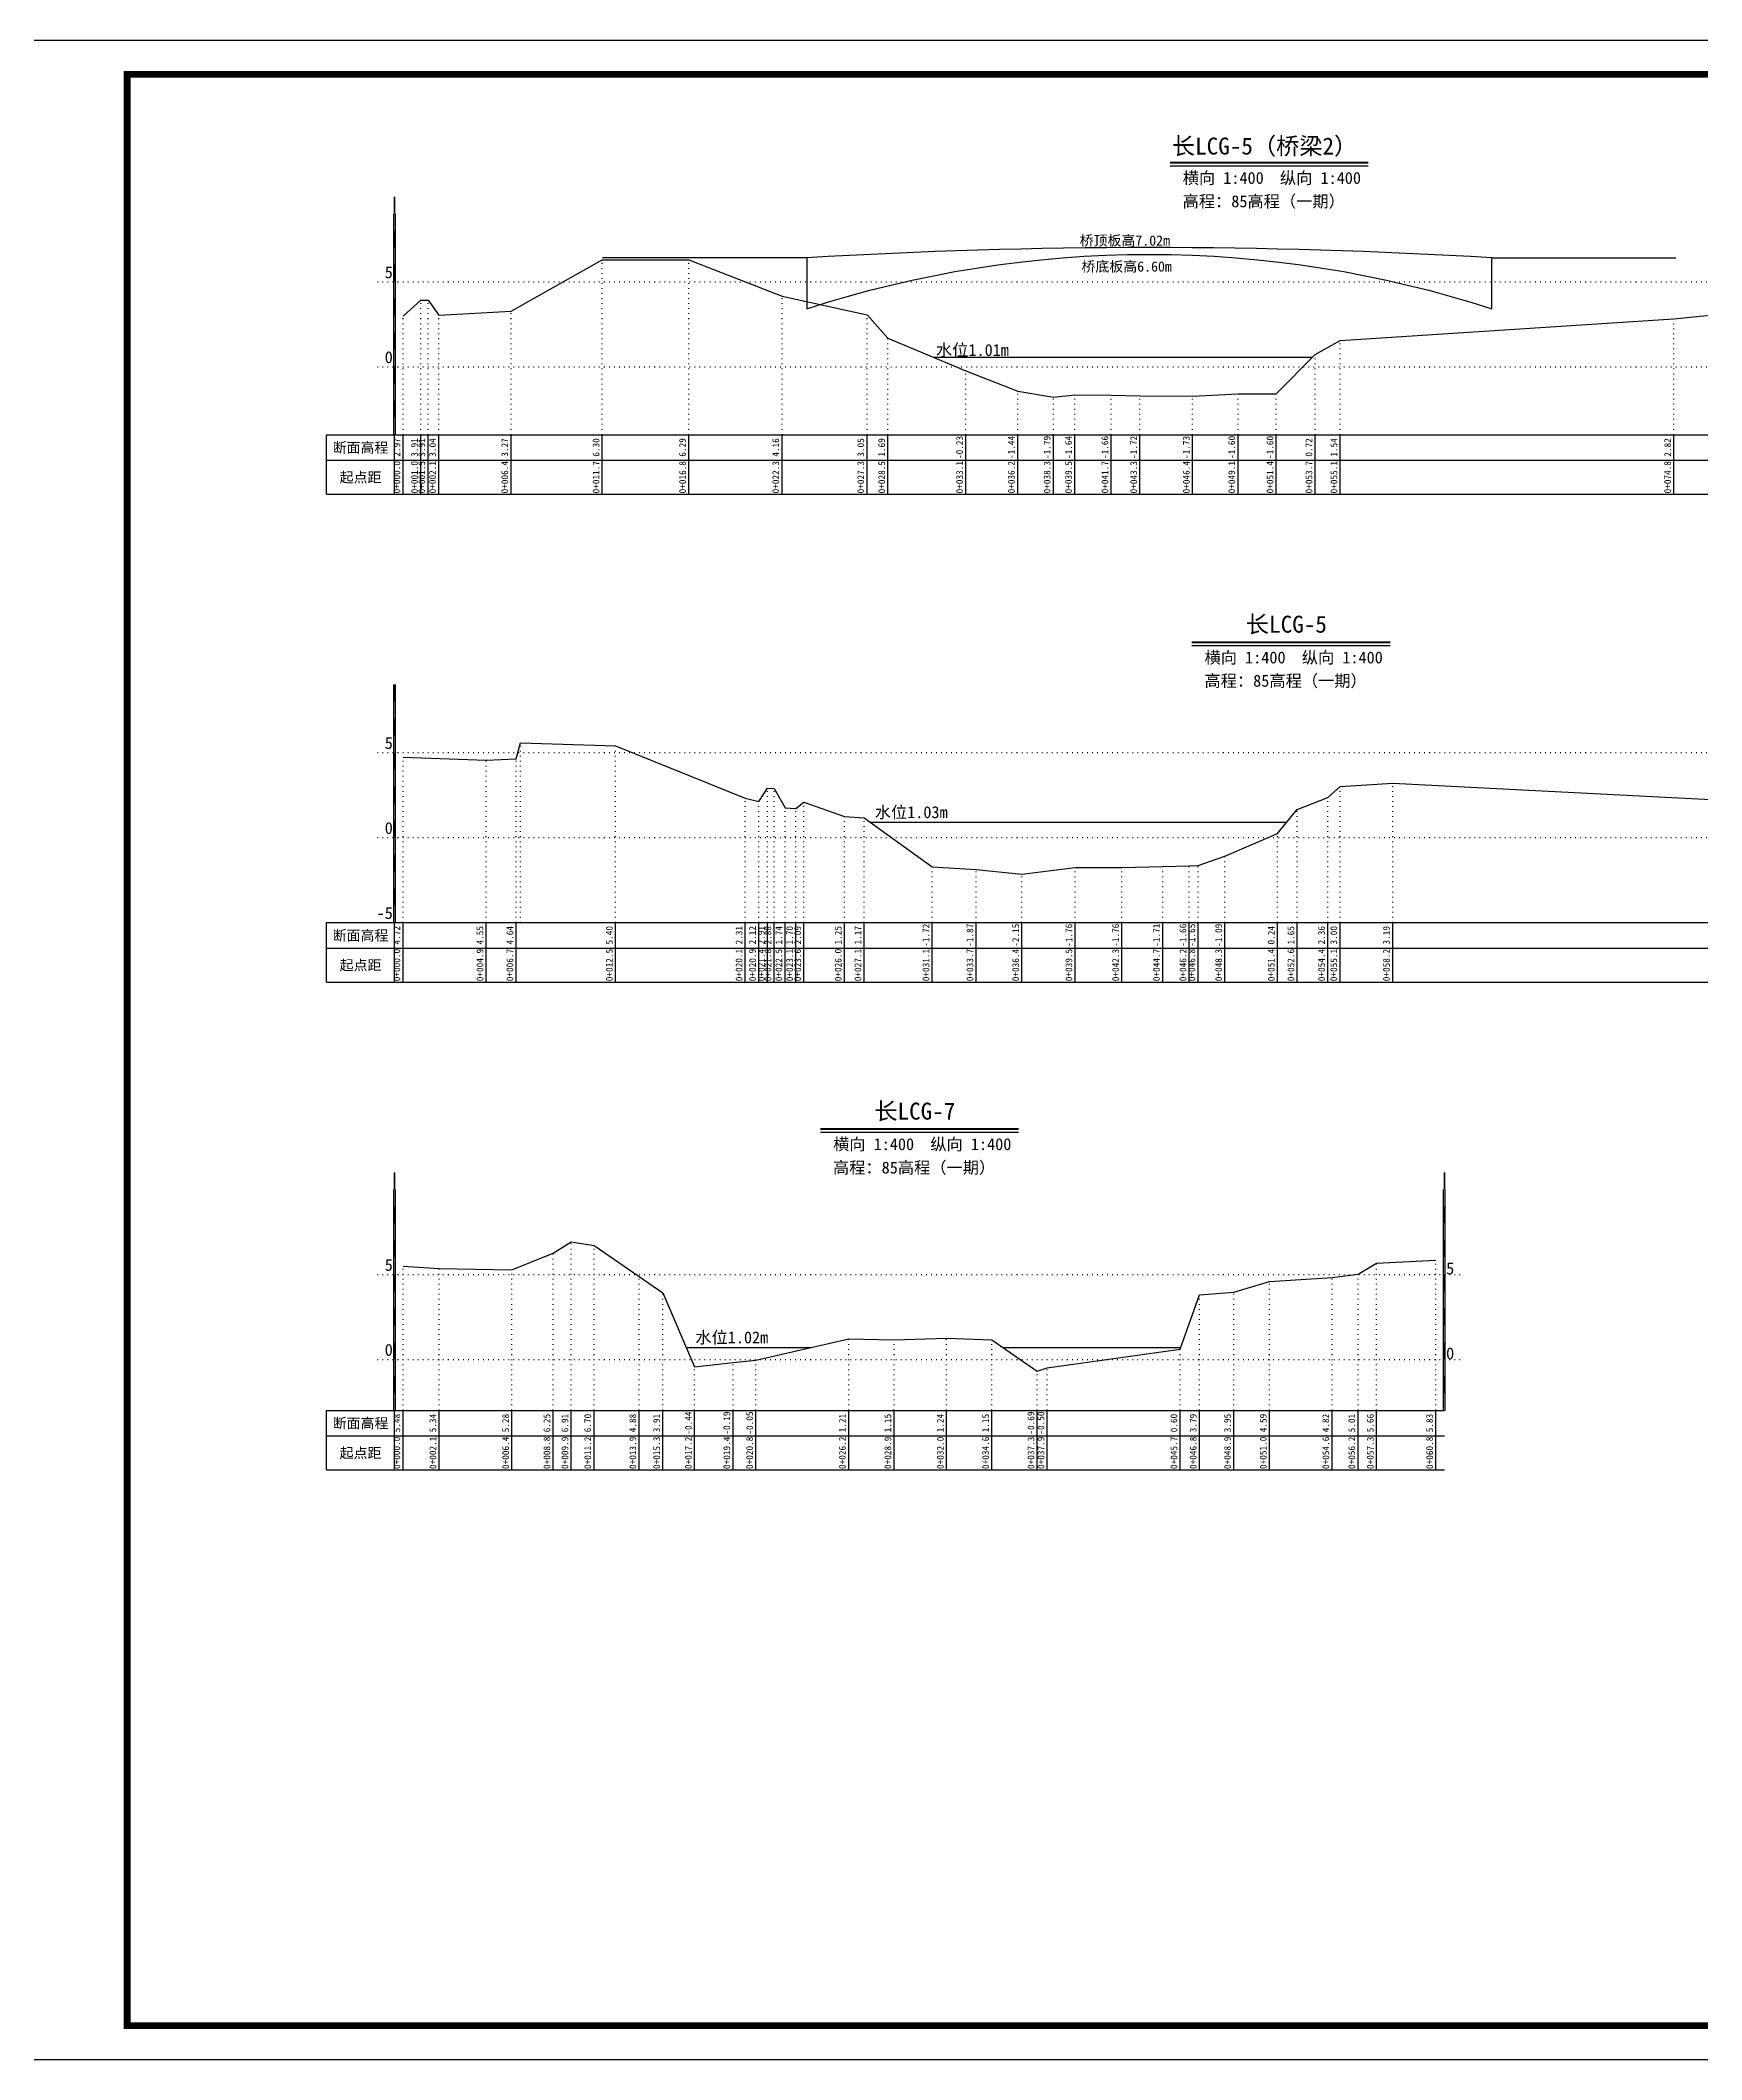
# Model space of a CAD drawing. Header units: millimetres. Extents: x 518574 to 520874, y 3371901 to 3372198.
# Drawn here: x 519526.6 to 519770.9, y 3371900.9 to 3372197.9 of the extents above; entities that cross this region are included whole.
import ezdxf
from ezdxf.enums import TextEntityAlignment as Align

# ---------------------------------------------------------------- set-up
doc = ezdxf.new("R2010")
doc.units = ezdxf.units.MM
doc.header["$LTSCALE"] = 0.4
doc.header["$MEASUREMENT"] = 0
doc.linetypes.add('X4', pattern=[1.6, 0, -1.6])
for name, color, linetype in [('DMX', 1, 'Continuous'), ('zdm1', 5, 'Continuous'), ('ZDMT5', 3, 'Continuous'), ('图框', 7, 'Continuous'), ('断面名称', 5, 'Continuous'), ('桥梁', 7, 'Continuous'), ('比例尺', 3, 'Continuous'), ('水位', 4, 'Continuous')]:
    doc.layers.add(name, color=color, linetype=linetype)
doc.styles.add('HDM', font='fangsong_GB2312.ttf')

msp = doc.modelspace()

# ---------------------------------------------------------------- linework, layer by layer
at = {"layer": 'DMX', "linetype": 'Continuous', "flags": 128}
for points in [[(519579.93, 3372157.29), (519582.53, 3372159.64), (519583.61, 3372159.64), (519585.18, 3372157.46), (519595.81, 3372158.04), (519609.23, 3372165.61), (519621.96, 3372165.59), (519635.66, 3372160.26), (519648.16, 3372157.49), (519651.23, 3372154.09), (519662.68, 3372149.29), (519670.31, 3372146.26), (519675.56, 3372145.39), (519678.71, 3372145.76), (519684.06, 3372145.71), (519688.28, 3372145.57), (519696.03, 3372145.54), (519702.71, 3372145.87), (519708.33, 3372145.87), (519714.06, 3372151.67), (519717.73, 3372153.72), (519766.81, 3372156.92), (519778.91, 3372158.14)], [(519579.93, 3372092.42), (519592.16, 3372091.99), (519596.56, 3372092.22), (519597.21, 3372094.57), (519611.18, 3372094.12), (519630.26, 3372086.39), (519632.23, 3372085.92), (519633.53, 3372087.89), (519634.51, 3372087.82), (519636.11, 3372084.97), (519637.71, 3372084.87), (519638.88, 3372085.84), (519644.83, 3372083.74), (519647.73, 3372083.54), (519657.73, 3372076.32), (519664.21, 3372075.94), (519670.93, 3372075.24), (519678.76, 3372076.22), (519685.63, 3372076.22), (519691.63, 3372076.34), (519695.53, 3372076.47), (519696.83, 3372076.49), (519700.78, 3372077.89), (519708.51, 3372081.22), (519711.41, 3372084.75), (519715.91, 3372086.52), (519717.71, 3372088.12), (519725.46, 3372088.6), (519776.06, 3372086)], [(519579.93, 3372017.56), (519585.23, 3372017.21), (519595.93, 3372017.06), (519602.01, 3372019.49), (519604.66, 3372021.14), (519608.01, 3372020.62), (519614.63, 3372016.07), (519618.13, 3372013.64), (519622.81, 3372002.77), (519628.46, 3372003.39), (519631.81, 3372003.74), (519645.46, 3372006.89), (519652.13, 3372006.74), (519659.86, 3372006.97), (519666.51, 3372006.74), (519673.18, 3372002.14), (519674.66, 3372002.62), (519694.21, 3372005.37), (519697.03, 3372013.34), (519702.08, 3372013.74), (519707.33, 3372015.34), (519716.53, 3372015.92), (519720.36, 3372016.39), (519723.08, 3372018.02), (519731.81, 3372018.44)]]:
    msp.add_lwpolyline(points, dxfattribs=at)
at = {"layer": 'zdm1', "linetype": 'Continuous'}
for p, q in [((519578.56, 3372139.87), (519578.56, 3372172.37)), ((519578.81, 3372139.87), (519578.81, 3372172.37)), ((519568.68, 3372139.87), (519579.93, 3372139.87)), ((519568.68, 3372131.12), (519568.68, 3372139.87)), ((519578.68, 3372131.12), (519578.68, 3372139.87)), ((519579.93, 3372139.87), (519835.88, 3372139.87)), ((519568.68, 3372136.12), (519835.88, 3372136.12)), ((519568.68, 3372131.12), (519689.13, 3372131.12)), ((519568.68, 3372131.12), (519835.88, 3372131.12)), ((519578.56, 3372068.12), (519578.56, 3372103.12)), ((519578.81, 3372068.12), (519578.81, 3372103.12)), ((519568.68, 3372059.37), (519568.68, 3372068.12)), ((519568.68, 3372068.12), (519579.93, 3372068.12)), ((519578.68, 3372059.37), (519578.68, 3372068.12)), ((519579.93, 3372068.12), (519842.31, 3372068.12)), ((519568.68, 3372064.37), (519842.31, 3372064.37)), ((519568.68, 3372059.37), (519842.31, 3372059.37)), ((519578.56, 3371996.37), (519578.56, 3372028.87)), ((519578.81, 3371996.37), (519578.81, 3372028.87)), ((519732.93, 3371996.37), (519732.93, 3372028.87)), ((519733.18, 3371996.37), (519733.18, 3372028.87)), ((519568.68, 3371987.62), (519568.68, 3371996.37)), ((519568.68, 3371996.37), (519579.93, 3371996.37)), ((519578.68, 3371987.62), (519578.68, 3371996.37)), ((519579.93, 3371996.37), (519733.06, 3371996.37)), ((519568.68, 3371992.62), (519733.06, 3371992.62)), ((519568.68, 3371987.62), (519646.86, 3371987.62)), ((519568.68, 3371987.62), (519733.06, 3371987.62))]:
    msp.add_line(p, q, dxfattribs=at)
at = {"layer": 'zdm1', "linetype": 'X4'}
for p, q in [((519576.18, 3372162.37), (519838.38, 3372162.37)), ((519576.18, 3372149.87), (519838.38, 3372149.87)), ((519576.18, 3372093.12), (519844.81, 3372093.12)), ((519576.18, 3372080.62), (519844.81, 3372080.62)), ((519576.18, 3372068.12), (519844.81, 3372068.12)), ((519576.18, 3372016.37), (519735.56, 3372016.37)), ((519576.18, 3372003.87), (519735.56, 3372003.87))]:
    msp.add_line(p, q, dxfattribs=at)
at = {"layer": 'zdm1', "linetype": 'Continuous', "flags": 128}
for points in [[(519578.68, 3372172.37, 0.25, 0.25, 0), (519578.68, 3372174.87, 0.25, 0.25, 0)], [(519578.68, 3372167.37, 0.25, 0.25, 0), (519578.68, 3372169.87, 0.25, 0.25, 0)], [(519578.68, 3372162.37, 0.25, 0.25, 0), (519578.68, 3372164.87, 0.25, 0.25, 0)], [(519578.68, 3372157.37, 0.25, 0.25, 0), (519578.68, 3372159.87, 0.25, 0.25, 0)], [(519578.68, 3372152.37, 0.25, 0.25, 0), (519578.68, 3372154.87, 0.25, 0.25, 0)], [(519578.68, 3372147.37, 0.25, 0.25, 0), (519578.68, 3372149.87, 0.25, 0.25, 0)], [(519578.68, 3372142.37, 0.25, 0.25, 0), (519578.68, 3372144.87, 0.25, 0.25, 0)], [(519578.68, 3372100.62, 0.25, 0.25, 0), (519578.68, 3372103.12, 0.25, 0.25, 0)], [(519578.68, 3372095.62, 0.25, 0.25, 0), (519578.68, 3372098.12, 0.25, 0.25, 0)], [(519578.68, 3372090.62, 0.25, 0.25, 0), (519578.68, 3372093.12, 0.25, 0.25, 0)], [(519578.68, 3372085.62, 0.25, 0.25, 0), (519578.68, 3372088.12, 0.25, 0.25, 0)], [(519578.68, 3372080.62, 0.25, 0.25, 0), (519578.68, 3372083.12, 0.25, 0.25, 0)], [(519578.68, 3372075.62, 0.25, 0.25, 0), (519578.68, 3372078.12, 0.25, 0.25, 0)], [(519578.68, 3372070.62, 0.25, 0.25, 0), (519578.68, 3372073.12, 0.25, 0.25, 0)], [(519578.68, 3372028.87, 0.25, 0.25, 0), (519578.68, 3372031.37, 0.25, 0.25, 0)], [(519733.06, 3372028.87, 0.25, 0.25, 0), (519733.06, 3372031.37, 0.25, 0.25, 0)], [(519578.68, 3372023.87, 0.25, 0.25, 0), (519578.68, 3372026.37, 0.25, 0.25, 0)], [(519733.06, 3372023.87, 0.25, 0.25, 0), (519733.06, 3372026.37, 0.25, 0.25, 0)], [(519578.68, 3372018.87, 0.25, 0.25, 0), (519578.68, 3372021.37, 0.25, 0.25, 0)], [(519733.06, 3372018.87, 0.25, 0.25, 0), (519733.06, 3372021.37, 0.25, 0.25, 0)], [(519578.68, 3372013.87, 0.25, 0.25, 0), (519578.68, 3372016.37, 0.25, 0.25, 0)], [(519733.06, 3372013.87, 0.25, 0.25, 0), (519733.06, 3372016.37, 0.25, 0.25, 0)], [(519578.68, 3372008.87, 0.25, 0.25, 0), (519578.68, 3372011.37, 0.25, 0.25, 0)], [(519733.06, 3372008.87, 0.25, 0.25, 0), (519733.06, 3372011.37, 0.25, 0.25, 0)], [(519578.68, 3372003.87, 0.25, 0.25, 0), (519578.68, 3372006.37, 0.25, 0.25, 0)], [(519733.06, 3372003.87, 0.25, 0.25, 0), (519733.06, 3372006.37, 0.25, 0.25, 0)], [(519578.68, 3371998.87, 0.25, 0.25, 0), (519578.68, 3372001.37, 0.25, 0.25, 0)], [(519733.06, 3371998.87, 0.25, 0.25, 0), (519733.06, 3372001.37, 0.25, 0.25, 0)]]:
    msp.add_lwpolyline(points, format="xyseb", dxfattribs=at)
at = {"layer": 'ZDMT5', "linetype": 'X4'}
for p, q in [((519609.23, 3372139.87), (519609.23, 3372165.61)), ((519621.96, 3372139.87), (519621.96, 3372165.59)), ((519582.53, 3372139.87), (519582.53, 3372159.64)), ((519583.61, 3372139.87), (519583.61, 3372159.64)), ((519635.66, 3372139.87), (519635.66, 3372160.26)), ((519579.93, 3372139.87), (519579.93, 3372157.29)), ((519585.18, 3372139.87), (519585.18, 3372157.46)), ((519595.81, 3372139.87), (519595.81, 3372158.04)), ((519648.16, 3372139.87), (519648.16, 3372157.49)), ((519766.81, 3372139.87), (519766.81, 3372156.92)), ((519651.23, 3372139.87), (519651.23, 3372154.09)), ((519717.73, 3372139.87), (519717.73, 3372153.72)), ((519714.06, 3372139.87), (519714.06, 3372151.67)), ((519662.68, 3372139.87), (519662.68, 3372149.29)), ((519670.31, 3372139.87), (519670.31, 3372146.26)), ((519675.56, 3372139.87), (519675.56, 3372145.39)), ((519678.71, 3372139.87), (519678.71, 3372145.76)), ((519684.06, 3372139.87), (519684.06, 3372145.71)), ((519688.28, 3372139.87), (519688.28, 3372145.57)), ((519696.03, 3372139.87), (519696.03, 3372145.54)), ((519702.71, 3372139.87), (519702.71, 3372145.87)), ((519708.33, 3372139.87), (519708.33, 3372145.87)), ((519597.21, 3372068.12), (519597.21, 3372094.57)), ((519611.18, 3372068.12), (519611.18, 3372094.12)), ((519579.93, 3372068.12), (519579.93, 3372092.42)), ((519592.16, 3372068.12), (519592.16, 3372091.99)), ((519596.56, 3372068.12), (519596.56, 3372092.22)), ((519633.53, 3372068.12), (519633.53, 3372087.89)), ((519634.51, 3372068.12), (519634.51, 3372087.82)), ((519717.71, 3372068.12), (519717.71, 3372088.12)), ((519725.46, 3372068.12), (519725.46, 3372088.6)), ((519630.26, 3372068.12), (519630.26, 3372086.39)), ((519632.23, 3372068.12), (519632.23, 3372085.92)), ((519636.11, 3372068.12), (519636.11, 3372084.97)), ((519637.71, 3372068.12), (519637.71, 3372084.87)), ((519638.88, 3372068.12), (519638.88, 3372085.84)), ((519711.41, 3372068.12), (519711.41, 3372084.75)), ((519715.91, 3372068.12), (519715.91, 3372086.52)), ((519644.83, 3372068.12), (519644.83, 3372083.74)), ((519647.73, 3372068.12), (519647.73, 3372083.54)), ((519708.51, 3372068.12), (519708.51, 3372081.22)), ((519657.73, 3372068.12), (519657.73, 3372076.32)), ((519664.21, 3372068.12), (519664.21, 3372075.94)), ((519678.76, 3372068.12), (519678.76, 3372076.22)), ((519685.63, 3372068.12), (519685.63, 3372076.22)), ((519691.63, 3372068.12), (519691.63, 3372076.34)), ((519695.53, 3372068.12), (519695.53, 3372076.47)), ((519696.83, 3372068.12), (519696.83, 3372076.49)), ((519700.78, 3372068.12), (519700.78, 3372077.89)), ((519670.93, 3372068.12), (519670.93, 3372075.24)), ((519602.01, 3371996.37), (519602.01, 3372019.49)), ((519604.66, 3371996.37), (519604.66, 3372021.14)), ((519608.01, 3371996.37), (519608.01, 3372020.62)), ((519579.93, 3371996.37), (519579.93, 3372017.56)), ((519585.23, 3371996.37), (519585.23, 3372017.21)), ((519595.93, 3371996.37), (519595.93, 3372017.06)), ((519720.36, 3371996.37), (519720.36, 3372016.39)), ((519723.08, 3371996.37), (519723.08, 3372018.02)), ((519731.81, 3371996.37), (519731.81, 3372018.44)), ((519614.63, 3371996.37), (519614.63, 3372016.07)), ((519618.13, 3371996.37), (519618.13, 3372013.64)), ((519697.03, 3371996.37), (519697.03, 3372013.34)), ((519702.08, 3371996.37), (519702.08, 3372013.74)), ((519707.33, 3371996.37), (519707.33, 3372015.34)), ((519716.53, 3371996.37), (519716.53, 3372015.92)), ((519645.46, 3371996.37), (519645.46, 3372006.89)), ((519652.13, 3371996.37), (519652.13, 3372006.74)), ((519659.86, 3371996.37), (519659.86, 3372006.97)), ((519666.51, 3371996.37), (519666.51, 3372006.74)), ((519694.21, 3371996.37), (519694.21, 3372005.37)), ((519622.81, 3371996.37), (519622.81, 3372002.77)), ((519628.46, 3371996.37), (519628.46, 3372003.39)), ((519631.81, 3371996.37), (519631.81, 3372003.74)), ((519673.18, 3371996.37), (519673.18, 3372002.14)), ((519674.66, 3371996.37), (519674.66, 3372002.62))]:
    msp.add_line(p, q, dxfattribs=at)
at = {"layer": 'ZDMT5', "linetype": 'Continuous'}
for p, q in [((519579.93, 3372131.12), (519579.93, 3372139.87)), ((519582.53, 3372131.12), (519582.53, 3372139.87)), ((519583.61, 3372131.12), (519583.61, 3372139.87)), ((519585.18, 3372131.12), (519585.18, 3372139.87)), ((519595.81, 3372131.12), (519595.81, 3372139.87)), ((519609.23, 3372131.12), (519609.23, 3372139.87)), ((519621.96, 3372131.12), (519621.96, 3372139.87)), ((519635.66, 3372131.12), (519635.66, 3372139.87)), ((519648.16, 3372131.12), (519648.16, 3372139.87)), ((519651.23, 3372131.12), (519651.23, 3372139.87)), ((519662.68, 3372131.12), (519662.68, 3372139.87)), ((519670.31, 3372131.12), (519670.31, 3372139.87)), ((519675.56, 3372131.12), (519675.56, 3372139.87)), ((519678.71, 3372131.12), (519678.71, 3372139.87)), ((519684.06, 3372131.12), (519684.06, 3372139.87)), ((519688.28, 3372131.12), (519688.28, 3372139.87)), ((519696.03, 3372131.12), (519696.03, 3372139.87)), ((519702.71, 3372131.12), (519702.71, 3372139.87)), ((519708.33, 3372131.12), (519708.33, 3372139.87)), ((519714.06, 3372131.12), (519714.06, 3372139.87)), ((519717.73, 3372131.12), (519717.73, 3372139.87)), ((519766.81, 3372131.12), (519766.81, 3372139.87)), ((519579.93, 3372059.37), (519579.93, 3372068.12)), ((519592.16, 3372059.37), (519592.16, 3372068.12)), ((519596.56, 3372059.37), (519596.56, 3372068.12)), ((519611.18, 3372059.37), (519611.18, 3372068.12)), ((519630.26, 3372059.37), (519630.26, 3372068.12)), ((519632.23, 3372059.37), (519632.23, 3372068.12)), ((519633.53, 3372059.37), (519633.53, 3372068.12)), ((519634.51, 3372059.37), (519634.51, 3372068.12)), ((519636.11, 3372059.37), (519636.11, 3372068.12)), ((519637.71, 3372059.37), (519637.71, 3372068.12)), ((519638.88, 3372059.37), (519638.88, 3372068.12)), ((519644.83, 3372059.37), (519644.83, 3372068.12)), ((519647.73, 3372059.37), (519647.73, 3372068.12)), ((519657.73, 3372059.37), (519657.73, 3372068.12)), ((519664.21, 3372059.37), (519664.21, 3372068.12)), ((519670.93, 3372059.37), (519670.93, 3372068.12)), ((519678.76, 3372059.37), (519678.76, 3372068.12)), ((519685.63, 3372059.37), (519685.63, 3372068.12)), ((519691.63, 3372059.37), (519691.63, 3372068.12)), ((519695.53, 3372059.37), (519695.53, 3372068.12)), ((519696.83, 3372059.37), (519696.83, 3372068.12)), ((519700.78, 3372059.37), (519700.78, 3372068.12)), ((519708.51, 3372059.37), (519708.51, 3372068.12)), ((519711.41, 3372059.37), (519711.41, 3372068.12)), ((519715.91, 3372059.37), (519715.91, 3372068.12)), ((519717.71, 3372059.37), (519717.71, 3372068.12)), ((519725.46, 3372059.37), (519725.46, 3372068.12)), ((519579.93, 3371987.62), (519579.93, 3371996.37)), ((519585.23, 3371987.62), (519585.23, 3371996.37)), ((519595.93, 3371987.62), (519595.93, 3371996.37)), ((519602.01, 3371987.62), (519602.01, 3371996.37)), ((519604.66, 3371987.62), (519604.66, 3371996.37)), ((519608.01, 3371987.62), (519608.01, 3371996.37)), ((519614.63, 3371987.62), (519614.63, 3371996.37)), ((519618.13, 3371987.62), (519618.13, 3371996.37)), ((519622.81, 3371987.62), (519622.81, 3371996.37)), ((519628.46, 3371987.62), (519628.46, 3371996.37)), ((519631.81, 3371987.62), (519631.81, 3371996.37)), ((519645.46, 3371987.62), (519645.46, 3371996.37)), ((519652.13, 3371987.62), (519652.13, 3371996.37)), ((519659.86, 3371987.62), (519659.86, 3371996.37)), ((519666.51, 3371987.62), (519666.51, 3371996.37)), ((519673.18, 3371987.62), (519673.18, 3371996.37)), ((519674.66, 3371987.62), (519674.66, 3371996.37)), ((519694.21, 3371987.62), (519694.21, 3371996.37)), ((519697.03, 3371987.62), (519697.03, 3371996.37)), ((519702.08, 3371987.62), (519702.08, 3371996.37)), ((519707.33, 3371987.62), (519707.33, 3371996.37)), ((519716.53, 3371987.62), (519716.53, 3371996.37)), ((519720.36, 3371987.62), (519720.36, 3371996.37)), ((519723.08, 3371987.62), (519723.08, 3371996.37)), ((519731.81, 3371987.62), (519731.81, 3371996.37))]:
    msp.add_line(p, q, dxfattribs=at)
at = {"layer": '图框', "flags": 128}
msp.add_lwpolyline([(519514.36, 3371900.87), (519934.36, 3371900.87), (519934.36, 3372197.87), (519514.36, 3372197.87)], close=True, dxfattribs=at)
at = {"layer": '图框', "const_width": 1, "flags": 128}
msp.add_lwpolyline([(519539.36, 3371905.87), (519929.36, 3371905.87), (519929.36, 3372192.87), (519539.36, 3372192.87)], close=True, dxfattribs=at)
at = {"layer": '桥梁', "linetype": 'Continuous', "flags": 128}
for points in [[(519639.29, 3372165.89), (519609.26, 3372165.89)], [(519740.04, 3372165.89), (519767.11, 3372165.89)]]:
    msp.add_lwpolyline(points, dxfattribs=at)
at = {"layer": '桥梁', "linetype": 'Continuous'}
msp.add_lwpolyline([(519740.04, 3372158.39), (519740.04, 3372165.89, 0.029777), (519639.29, 3372165.89), (519639.29, 3372158.39, -0.158809)], format="xyb", close=True, dxfattribs=at)
at = {"layer": '比例尺', "color": 3, "linetype": 'Continuous', "lineweight": 40}
for p, q in [((519692.72, 3372179.91), (519721.84, 3372179.91)), ((519695.93, 3372109.38), (519725.06, 3372109.38)), ((519641.31, 3372037.79), (519670.43, 3372037.79))]:
    msp.add_line(p, q, dxfattribs=at)
at = {"layer": '比例尺', "color": 3, "linetype": 'Continuous'}
for p, q in [((519692.72, 3372179.41), (519721.84, 3372179.41)), ((519695.93, 3372108.88), (519725.06, 3372108.88)), ((519641.31, 3372037.29), (519670.43, 3372037.29))]:
    msp.add_line(p, q, dxfattribs=at)
at = {"layer": '水位', "color": 6, "linetype": 'Continuous', "flags": 128}
for points in [[(519657.99, 3372151.26), (519713.65, 3372151.26)], [(519648.66, 3372082.87), (519709.87, 3372082.87)], [(519621.57, 3372005.63), (519640, 3372005.63)], [(519668.12, 3372005.63), (519694.3, 3372005.63)]]:
    msp.add_lwpolyline(points, dxfattribs=at)

# ---------------------------------------------------------------- texts
at = {"layer": 'zdm1', "linetype": 'Continuous', "style": 'HDM'}
for s, p in [('5', (519578.43, 3372162.37)), ('0', (519578.43, 3372149.87)), ('5', (519578.43, 3372093.12)), ('0', (519578.43, 3372080.62)), ('-5', (519578.43, 3372068.12)), ('5', (519578.43, 3372016.37)), ('0', (519578.43, 3372003.87))]:
    msp.add_text(s, height=1.75, dxfattribs=at).set_placement(p, align=Align.BOTTOM_RIGHT)
for s, p in [('断面高程', (519573.68, 3372138)), ('起点距', (519573.68, 3372133.62)), ('断面高程', (519573.68, 3372066.25)), ('起点距', (519573.68, 3372061.87)), ('断面高程', (519573.68, 3371994.5)), ('起点距', (519573.68, 3371990.12))]:
    msp.add_text(s, height=1.5, dxfattribs=at).set_placement(p, align=Align.MIDDLE)
for s, p in [('5', (519733.31, 3372016.37)), ('0', (519733.31, 3372003.87))]:
    msp.add_text(s, height=1.75, dxfattribs=at).set_placement(p)
at = {"layer": 'ZDMT5', "linetype": 'Continuous', "style": 'HDM'}
for s, p in [('2.97', (519579.81, 3372138)), ('3.91', (519582.41, 3372138)), ('3.91', (519583.48, 3372138)), ('3.04', (519585.06, 3372138)), ('3.27', (519595.68, 3372138)), ('6.30', (519609.11, 3372138)), ('6.29', (519621.83, 3372138)), ('4.16', (519635.53, 3372138)), ('3.05', (519648.03, 3372138)), ('1.69', (519651.11, 3372138)), ('-0.23', (519662.56, 3372138)), ('-1.44', (519670.18, 3372138)), ('-1.79', (519675.43, 3372138)), ('-1.64', (519678.58, 3372138)), ('-1.66', (519683.93, 3372138)), ('-1.72', (519688.16, 3372138)), ('-1.73', (519695.91, 3372138)), ('-1.60', (519702.58, 3372138)), ('-1.60', (519708.21, 3372138)), ('0.72', (519713.93, 3372138)), ('1.54', (519717.61, 3372138)), ('2.82', (519766.68, 3372138)), ('0+000.0', (519579.81, 3372133.62)), ('0+001.0', (519582.41, 3372133.62)), ('0+001.5', (519583.48, 3372133.62)), ('0+002.1', (519585.06, 3372133.62)), ('0+006.4', (519595.68, 3372133.62)), ('0+011.7', (519609.11, 3372133.62)), ('0+016.8', (519621.83, 3372133.62)), ('0+022.3', (519635.53, 3372133.62)), ('0+027.3', (519648.03, 3372133.62)), ('0+028.5', (519651.11, 3372133.62)), ('0+033.1', (519662.56, 3372133.62)), ('0+036.2', (519670.18, 3372133.62)), ('0+038.3', (519675.43, 3372133.62)), ('0+039.5', (519678.58, 3372133.62)), ('0+041.7', (519683.93, 3372133.62)), ('0+043.3', (519688.16, 3372133.62)), ('0+046.4', (519695.91, 3372133.62)), ('0+049.1', (519702.58, 3372133.62)), ('0+051.4', (519708.21, 3372133.62)), ('0+053.7', (519713.93, 3372133.62)), ('0+055.1', (519717.61, 3372133.62)), ('0+074.8', (519766.68, 3372133.62)), ('4.72', (519579.81, 3372066.25)), ('4.55', (519592.03, 3372066.25)), ('4.64', (519596.43, 3372066.25)), ('5.40', (519611.06, 3372066.25)), ('2.31', (519630.13, 3372066.25)), ('2.12', (519632.11, 3372066.25)), ('2.91', (519633.41, 3372066.25)), ('2.88', (519634.38, 3372066.25)), ('1.74', (519635.98, 3372066.25)), ('1.70', (519637.58, 3372066.25)), ('2.09', (519638.76, 3372066.25)), ('1.25', (519644.71, 3372066.25)), ('1.17', (519647.61, 3372066.25)), ('-1.72', (519657.61, 3372066.25)), ('-1.87', (519664.08, 3372066.25)), ('-2.15', (519670.81, 3372066.25)), ('-1.76', (519678.63, 3372066.25)), ('-1.76', (519685.51, 3372066.25)), ('-1.71', (519691.51, 3372066.25)), ('-1.66', (519695.41, 3372066.25)), ('-1.65', (519696.71, 3372066.25)), ('-1.09', (519700.66, 3372066.25)), ('0.24', (519708.38, 3372066.25)), ('1.65', (519711.28, 3372066.25)), ('2.36', (519715.78, 3372066.25)), ('3.00', (519717.58, 3372066.25)), ('3.19', (519725.33, 3372066.25)), ('0+000.0', (519579.81, 3372061.87)), ('0+004.9', (519592.03, 3372061.87)), ('0+006.7', (519596.43, 3372061.87)), ('0+012.5', (519611.06, 3372061.87)), ('0+020.1', (519630.13, 3372061.87)), ('0+020.9', (519632.11, 3372061.87)), ('0+021.4', (519633.41, 3372061.87)), ('0+021.8', (519634.38, 3372061.87)), ('0+022.5', (519635.98, 3372061.87)), ('0+023.1', (519637.58, 3372061.87)), ('0+023.6', (519638.76, 3372061.87)), ('0+026.0', (519644.71, 3372061.87)), ('0+027.1', (519647.61, 3372061.87)), ('0+031.1', (519657.61, 3372061.87)), ('0+033.7', (519664.08, 3372061.87)), ('0+036.4', (519670.81, 3372061.87)), ('0+039.5', (519678.63, 3372061.87)), ('0+042.3', (519685.51, 3372061.87)), ('0+044.7', (519691.51, 3372061.87)), ('0+046.2', (519695.41, 3372061.87)), ('0+046.8', (519696.71, 3372061.87)), ('0+048.3', (519700.66, 3372061.87)), ('0+051.4', (519708.38, 3372061.87)), ('0+052.6', (519711.28, 3372061.87)), ('0+054.4', (519715.78, 3372061.87)), ('0+055.1', (519717.58, 3372061.87)), ('0+058.2', (519725.33, 3372061.87)), ('5.48', (519579.81, 3371994.5)), ('5.34', (519585.11, 3371994.5)), ('5.28', (519595.81, 3371994.5)), ('6.25', (519601.88, 3371994.5)), ('6.91', (519604.53, 3371994.5)), ('6.70', (519607.88, 3371994.5)), ('4.88', (519614.51, 3371994.5)), ('3.91', (519618.01, 3371994.5)), ('-0.44', (519622.68, 3371994.5)), ('-0.19', (519628.33, 3371994.5)), ('-0.05', (519631.68, 3371994.5)), ('1.21', (519645.33, 3371994.5)), ('1.15', (519652.01, 3371994.5)), ('1.24', (519659.73, 3371994.5)), ('1.15', (519666.38, 3371994.5)), ('-0.69', (519673.06, 3371994.5)), ('-0.50', (519674.53, 3371994.5)), ('0.60', (519694.08, 3371994.5)), ('3.79', (519696.91, 3371994.5)), ('3.95', (519701.96, 3371994.5)), ('4.59', (519707.21, 3371994.5)), ('4.82', (519716.41, 3371994.5)), ('5.01', (519720.23, 3371994.5)), ('5.66', (519722.96, 3371994.5)), ('5.83', (519731.68, 3371994.5)), ('0+000.0', (519579.81, 3371990.12)), ('0+002.1', (519585.11, 3371990.12)), ('0+006.4', (519595.81, 3371990.12)), ('0+008.8', (519601.88, 3371990.12)), ('0+009.9', (519604.53, 3371990.12)), ('0+011.2', (519607.88, 3371990.12)), ('0+013.9', (519614.51, 3371990.12)), ('0+015.3', (519618.01, 3371990.12)), ('0+017.2', (519622.68, 3371990.12)), ('0+019.4', (519628.33, 3371990.12)), ('0+020.8', (519631.68, 3371990.12)), ('0+026.2', (519645.33, 3371990.12)), ('0+028.9', (519652.01, 3371990.12)), ('0+032.0', (519659.73, 3371990.12)), ('0+034.6', (519666.38, 3371990.12)), ('0+037.3', (519673.06, 3371990.12)), ('0+037.9', (519674.53, 3371990.12)), ('0+045.7', (519694.08, 3371990.12)), ('0+046.8', (519696.91, 3371990.12)), ('0+048.9', (519701.96, 3371990.12)), ('0+051.0', (519707.21, 3371990.12)), ('0+054.6', (519716.41, 3371990.12)), ('0+056.2', (519720.23, 3371990.12)), ('0+057.3', (519722.96, 3371990.12)), ('0+060.8', (519731.68, 3371990.12))]:
    msp.add_text(s, height=1, rotation=90, dxfattribs=at).set_placement(p, align=Align.BOTTOM_CENTER)
at = {"layer": '断面名称', "color": 5, "linetype": 'Continuous', "style": 'HDM'}
for s, p in [('长LCG-5（桥梁2）', (519706.61, 3372182.38)), ('长LCG-5', (519709.82, 3372112.05)), ('长LCG-7', (519655.19, 3372040.43))]:
    msp.add_text(s, height=2.5, dxfattribs=at).set_placement(p, align=Align.MIDDLE)
at = {"layer": '桥梁', "color": 11, "linetype": 'Continuous', "style": 'HDM'}
for s, p in [('桥顶板高7.02m', (519686.07, 3372168.46)), ('桥底板高6.60m', (519686.34, 3372164.64))]:
    msp.add_text(s, height=1.5, dxfattribs=at).set_placement(p, align=Align.MIDDLE)
at = {"layer": '比例尺', "color": 3, "linetype": 'Continuous', "style": 'HDM'}
for s, p in [('横向 1:400  纵向 1:400', (519720.79, 3372176.24)), ('高程：85高程（一期）', (519718.42, 3372172.8)), ('横向 1:400  纵向 1:400', (519724, 3372105.71)), ('高程：85高程（一期）', (519721.64, 3372102.28)), ('横向 1:400  纵向 1:400', (519669.38, 3372034.12)), ('高程：85高程（一期）', (519667.01, 3372030.68))]:
    msp.add_text(s, height=1.75, dxfattribs=at).set_placement(p, align=Align.BOTTOM_RIGHT)
at = {"layer": '水位', "color": 6, "linetype": 'Continuous', "style": 'HDM'}
for s, p in [('水位1.01m', (519663.66, 3372152.37)), ('水位1.03m', (519654.65, 3372084.39)), ('水位1.02m', (519628.27, 3372007.14))]:
    msp.add_text(s, height=1.75, dxfattribs=at).set_placement(p, align=Align.MIDDLE)

doc.saveas('drawing.dxf')
